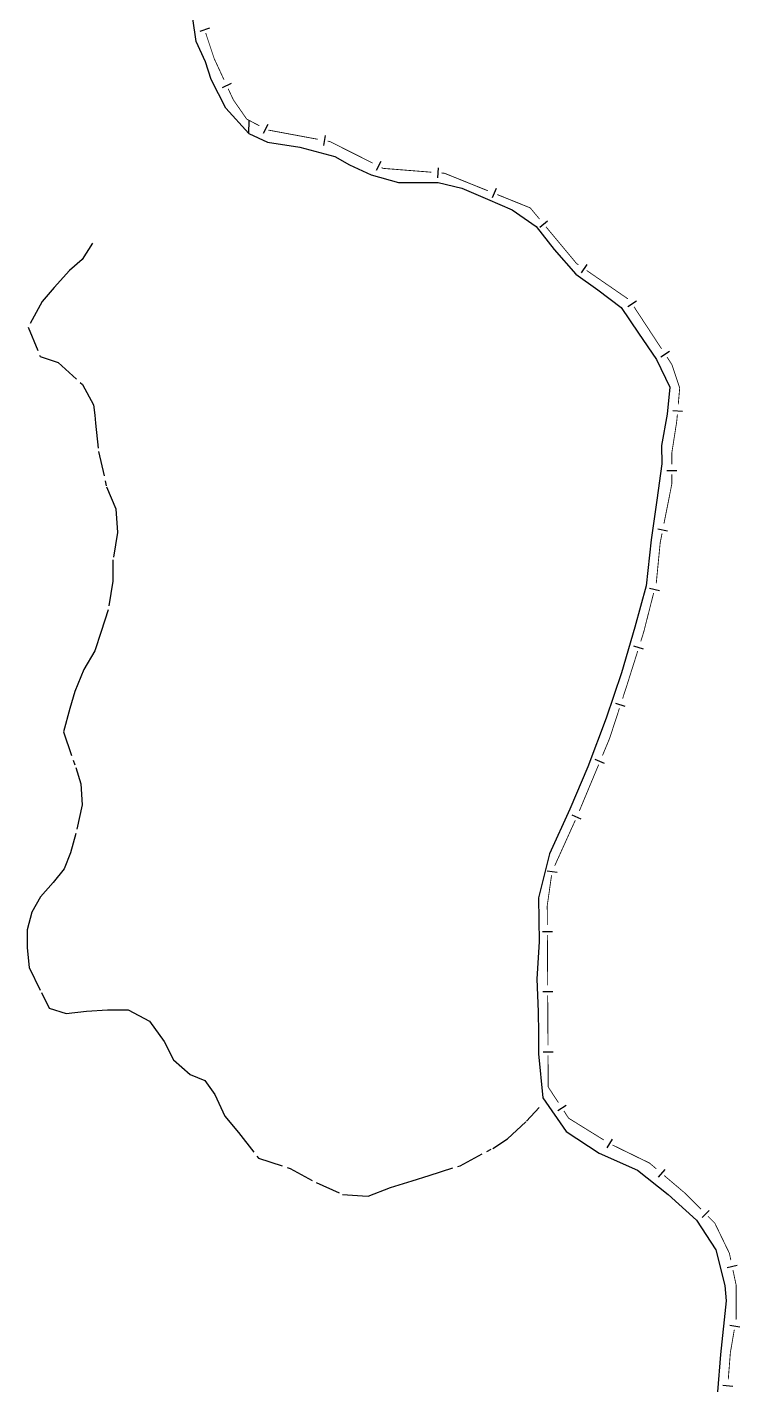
# Model space of a CAD drawing. Extents: x 209193 to 212081, y 4877574 to 4880493.
# Drawn here: x 210873 to 211086.3, y 4879512.9 to 4879919.9 of the extents above; entities that cross this region are included whole.
import ezdxf

# ---------------------------------------------------------------- set-up
doc = ezdxf.new("R2010")
doc.units = 0
doc.header["$LTSCALE"] = 1.5
doc.header["$MEASUREMENT"] = 0
doc.linetypes.add('TRACO_13', pattern=[8, 5, -1, 1, -1])
for name, color, linetype in [('HD-CURSO-INTER', 170, 'CONTINUOUS'), ('HD-CURSO-PERENE', 170, 'CONTINUOUS'), ('LM-LIM-SETORES-BAIRROS', 250, 'CONTINUOUS')]:
    doc.layers.add(name, color=color, linetype=linetype)

msp = doc.modelspace()

# ---------------------------------------------------------------- linework, layer by layer
at = {"layer": 'HD-CURSO-INTER', "linetype": 'TRACO_13'}
msp.add_polyline3d([(210892.5339, 4879855.326909, 3.766768), (210889.469651, 4879850.443368, 3.766768), (210885.60913, 4879847.161938, 3.667118), (210881.018514, 4879842.059925, 3.517642), (210877.480832, 4879837.877829, 3.517642), (210873.308771, 4879830.201014, 3.49273), (210876.887789, 4879821.367759, 3.49273), (210882.211132, 4879819.646866, 3.49273), (210889.522825, 4879813.021384, 3.39308), (210892.833947, 4879806.987134, 3.218692), (210893.18119, 4879803.833694, 3.218692), (210893.444908, 4879801.438773, 3.143954), (210894.373597, 4879793.016257, 3.143954), (210896.722327, 4879782.389484, 3.143954), (210899.481742, 4879775.807947, 3.143954), (210900.013913, 4879768.811008, 3.143954), (210898.641935, 4879760.597925, 3.143954), (210898.62544, 4879754.2278, 3.143954), (210897.177583, 4879745.690278, 3.143954), (210895.084502, 4879739.128955, 3.143954), (210893.218542, 4879733.341101, 3.143954), (210889.927365, 4879727.759033, 3.143954), (210887.208962, 4879721.200315, 3.143954), (210885.770162, 4879716.160116, 3.143954), (210883.826058, 4879709.173492, 3.143954), (210887.500276, 4879698.466254, 3.143954), (210889.088486, 4879693.588314, 3.143954), (210889.447442, 4879687.31655, 3.143954), (210887.574237, 4879678.730838, 3.143954), (210885.933457, 4879672.967027, 3.143954), (210884.01993, 4879668.128655, 3.143954), (210880.78266, 4879664.045232, 3.143954), (210876.969772, 4879659.8393, 3.143954), (210874.356401, 4879655.203693, 3.143954), (210873.016941, 4879649.888288, 3.143954), (210872.978149, 4879644.567464, 3.143954), (210873.538049, 4879638.619618, 3.143954), (210877.24569, 4879631.159791, 3.143954), (210879.534777, 4879626.47878, 3.143954), (210884.633392, 4879624.90871, 3.143954), (210890.738473, 4879625.632713, 3.143954), (210897.042686, 4879625.981169, 3.143954), (210903.195852, 4879625.955537, 3.143954), (210909.615621, 4879622.631282, 3.143954), (210914.002102, 4879616.517609, 3.143954), (210916.739286, 4879611.010354, 3.143954), (210921.816573, 4879606.637037, 3.143954), (210926.153354, 4879604.875737, 3.143954), (210929.118953, 4879600.641569, 3.143954), (210932.178782, 4879594.158705, 3.143954), (210936.193434, 4879589.345601, 3.143954), (210942.226689, 4879581.651255, 3.143954), (210951.748701, 4879578.56389, 3.143954), (210959.541784, 4879574.309612, 3.143954), (210967.386704, 4879570.75459, 3.143954), (210975.014529, 4879570.298136, 3.143954), (210981.774732, 4879572.868015, 3.143954), (210988.183202, 4879574.839812, 3.143954), (210993.290096, 4879576.467294, 3.143954), (211002.602517, 4879579.376277, 3.143954), (211012.371056, 4879584.556645, 3.143954), (211016.755683, 4879587.386232, 3.143954), (211022.447383, 4879592.683507, 3.143954), (211026.209922, 4879596.764742, 3.143954)], dxfattribs=at)
at = {"layer": 'HD-CURSO-PERENE', "linetype": 'Continuous'}
for points in [[(210939.285009, 4879888.123933, 2.072714), (210932.484456, 4879895.729877, 2.072714), (210928.029146, 4879904.242027, 2.072714), (210926.316907, 4879909.520183, 2.072714), (210923.606385, 4879915.664346, 2.072714), (210922.548654, 4879922.551059, 2.072714), (210922.298651, 4879930.631539, 2.072714), (210923.033152, 4879938.711057, 2.072714), (210925.481491, 4879945.321572, 2.072714), (210928.909165, 4879951.932087, 2.072714), (210931.847172, 4879957.073598, 2.072714), (210934.855913, 4879961.495367, 2.072714), (210937.459582, 4879966.682497, 2.072714)], [(210939.285009, 4879888.123933, 2.072714), (210939.465251, 4879892.014994, 2.072714)], [(210939.285009, 4879888.123933, 2.42149), (210944.964692, 4879885.560523, 2.42149), (210954.64092, 4879884.071308, 2.62079), (210965.039159, 4879881.280066, 2.62079), (210969.509864, 4879878.713366, 2.62079), (210975.980629, 4879875.763616, 2.820091), (210984.179093, 4879873.506142, 2.845003), (210989.756963, 4879873.482906, 2.894829), (210995.985167, 4879873.456962, 3.29343), (211003.109566, 4879871.778528, 3.716943), (211010.754965, 4879868.449168, 3.766768), (211018.175701, 4879865.295612, 3.766768), (211025.391483, 4879860.269324, 3.766768), (211030.726642, 4879853.452226, 3.766768), (211037.21097, 4879846.080757, 3.766768), (211043.852296, 4879841.381616, 3.766768), (211050.767147, 4879836.056807, 3.766768), (211056.000185, 4879828.440739, 3.766768), (211061.332498, 4879820.524483, 3.766768), (211065.338222, 4879812.264017, 3.766768), (211064.566813, 4879804.148356, 3.766768), (211062.841744, 4879794.812592, 3.766768), (211063.002667, 4879789.34105, 3.766768), (211061.448678, 4879778.455742, 3.766768), (211059.817127, 4879766.596492, 3.766768), (211058.30566, 4879752.813193, 3.766768), (211054.896837, 4879740.436743, 3.766768), (211050.884342, 4879726.763787, 3.766768), (211046.346835, 4879713.192943, 3.766768), (211040.806355, 4879698.676993, 3.766768), (211035.420868, 4879686.058966, 3.766768), (211029.382913, 4879672.619278, 3.766768), (211026.0722, 4879659.492984, 3.766768), (211026.26329, 4879646.352103, 3.766768), (211025.559156, 4879635.238424, 3.766768), (211025.93394, 4879625.419271, 3.766768), (211026.09234, 4879618.973474, 3.766768), (211026.076362, 4879612.803197, 3.766768), (211027.318122, 4879599.707901, 3.766768), (211034.345746, 4879589.636204, 3.766768), (211044.209205, 4879583.174961, 3.766768), (211055.726942, 4879578.030828, 3.766768), (211064.838009, 4879570.798303, 3.766768), (211073.322396, 4879563.043784, 3.766768), (211079.127689, 4879554.251218, 3.766768), (211081.876496, 4879543.572816, 3.766768), (211082.224014, 4879538.941494, 3.766768), (211080.519538, 4879522.859363, 3.794592), (211079.688009, 4879511.728571, 3.794592)]]:
    msp.add_polyline3d(points, dxfattribs=at)
at = {"layer": 'LM-LIM-SETORES-BAIRROS'}
for points in [[(210927.524472, 4879919.585927), (210924.678422, 4879918.637244)], [(210934.092198, 4879903.041184), (210931.372034, 4879901.775992)], [(210944.994763, 4879890.811907), (210943.602742, 4879888.154412)], [(210962.211407, 4879887.497808), (210961.662683, 4879884.548418)], [(210978.839064, 4879879.716119), (210977.487603, 4879877.03777)], [(210996.066261, 4879877.879676), (210995.828912, 4879874.88908)], [(211013.337868, 4879871.619745), (211012.215524, 4879868.837598)], [(211028.793185, 4879861.94542), (211026.488522, 4879860.024867)], [(211040.515791, 4879848.942654), (211038.815242, 4879846.47119)], [(211055.35279, 4879837.940023), (211052.845053, 4879836.293434)], [(211065.232326, 4879822.893603), (211062.724589, 4879821.247013)], [(211069.211562, 4879804.946846), (211066.223172, 4879805.210527)], [(211067.495123, 4879787.203544), (211064.495123, 4879787.203544)], [(211064.700281, 4879769.183394), (211061.757608, 4879769.767065)], [(211062.234882, 4879751.302234), (211059.327838, 4879752.043245)], [(211057.502075, 4879733.853931), (211054.641327, 4879734.757325)], [(211052.02483, 4879716.691822), (211049.173344, 4879717.624039)], [(211045.830757, 4879699.678647), (211043.062564, 4879700.834981)], [(211038.861684, 4879683.035615), (211036.128148, 4879684.271649)], [(211031.594647, 4879667.031255), (211028.624799, 4879667.455519)], [(211030.209769, 4879649.354036), (211027.209813, 4879649.337908)], [(211030.306542, 4879631.354297), (211027.306586, 4879631.338168)], [(211030.403315, 4879613.354557), (211027.403359, 4879613.338428)], [(211034.362627, 4879597.409482), (211031.854483, 4879595.763513)], [(211048.117209, 4879587.272761), (211046.538145, 4879584.721965)], [(211063.837758, 4879578.273824), (211061.898507, 4879575.984871)], [(211077.16336, 4879566.012363), (211075.04204, 4879563.891043)], [(211085.519877, 4879549.483188), (211082.585174, 4879548.860676)], [(211086.322932, 4879531.077081), (211083.366065, 4879531.583972)], [(211084.208211, 4879513.359066), (211081.217345, 4879513.592989)]]:
    msp.add_lwpolyline(points, dxfattribs=at)
at = {"layer": 'LM-LIM-SETORES-BAIRROS', "const_width": 0.25}
for points in [[(210928.980342, 4879910.474902), (210926.417675, 4879918.162903)], [(210929.35827, 4879909.662357), (210928.980342, 4879910.474902)], [(210931.888655, 4879904.22203), (210929.35827, 4879909.662357)], [(210934.691915, 4879898.19502), (210933.153847, 4879901.501867)], [(210934.893135, 4879897.905033), (210934.691915, 4879898.19502)], [(210938.703233, 4879892.414146), (210934.893135, 4879897.905033)], [(210938.983763, 4879892.267202), (210938.703233, 4879892.414146)], [(210942.527089, 4879890.411173), (210938.983763, 4879892.267202)], [(210959.970785, 4879886.388929), (210945.223834, 4879889.132548)], [(210963.636696, 4879885.706899), (210962.920175, 4879885.840205)], [(210963.878804, 4879885.584734), (210963.636696, 4879885.706899)], [(210976.377767, 4879879.277918), (210963.878804, 4879885.584734)], [(210979.529956, 4879877.687364), (210979.056116, 4879877.926457)], [(210979.997741, 4879877.650239), (210979.529956, 4879877.687364)], [(210993.953856, 4879876.54261), (210979.997741, 4879877.650239)], [(210997.901981, 4879876.229267), (210996.944452, 4879876.305261)], [(210997.938576, 4879876.214505), (210997.901981, 4879876.229267)], [(211010.921931, 4879870.976901), (210997.938576, 4879876.214505)], [(211023.564493, 4879865.876776), (211013.704078, 4879869.854557)], [(211023.799747, 4879865.594471), (211023.564493, 4879865.876776)], [(211026.360485, 4879862.521586), (211023.799747, 4879865.594471)], [(211037.416417, 4879849.254468), (211028.281038, 4879860.216923)], [(211038.017874, 4879848.840622), (211037.416417, 4879849.254468)], [(211052.846658, 4879838.637329), (211040.489338, 4879847.140073)], [(211062.880731, 4879823.742133), (211054.647784, 4879836.280816)], [(211065.995123, 4879818.99895), (211064.527321, 4879821.234396)], [(211066.098131, 4879818.689925), (211065.995123, 4879818.99895)], [(211068.328078, 4879812.000083), (211066.098131, 4879818.689925)], [(211067.893154, 4879807.070946), (211068.244729, 4879811.055466)], [(211068.244729, 4879811.055466), (211068.328078, 4879812.000083)], [(211067.299661, 4879801.102242), (211067.45322, 4879802.085022)], [(211067.45322, 4879802.085022), (211067.629473, 4879804.082557)], [(211065.995123, 4879792.753199), (211067.299661, 4879801.102242)], [(211065.995123, 4879792.203544), (211065.995123, 4879792.753199)], [(211065.995123, 4879789.203544), (211065.995123, 4879792.203544)], [(211065.995123, 4879783.421377), (211065.995123, 4879786.203544)], [(211063.618059, 4879771.437012), (211065.952742, 4879783.207707)], [(211065.952742, 4879783.207707), (211065.995123, 4879783.421377)], [(211061.329211, 4879753.822003), (211062.473244, 4879765.54834)], [(211062.473244, 4879765.54834), (211062.495689, 4879765.7784)], [(211062.495689, 4879765.7784), (211063.034388, 4879768.494338)], [(211061.275367, 4879753.610769), (211061.329211, 4879753.822003)], [(211057.538159, 4879738.949411), (211060.534356, 4879750.703725)], [(211056.673964, 4879736.212794), (211057.276227, 4879738.119959)], [(211057.276227, 4879738.119959), (211057.538159, 4879738.949411)], [(211052.289009, 4879722.327102), (211055.77057, 4879733.352046)], [(211051.220565, 4879719.058921), (211052.152782, 4879721.910407)], [(211052.152782, 4879721.910407), (211052.289009, 4879722.327102)], [(211047.331478, 4879707.162891), (211050.288349, 4879716.207435)], [(211045.21755, 4879702.102276), (211047.144773, 4879706.715931)], [(211047.144773, 4879706.715931), (211047.331478, 4879707.162891)], [(211038.279547, 4879685.493118), (211044.061216, 4879699.334083)], [(211030.902736, 4879669.074772), (211037.082905, 4879682.742453)], [(211028.667833, 4879657.150155), (211029.968302, 4879666.253438)], [(211028.672157, 4879656.345871), (211028.667833, 4879657.150155)], [(211028.699038, 4879651.345943), (211028.672157, 4879656.345871)], [(211028.795811, 4879633.346203), (211028.715167, 4879648.345986)], [(211028.892584, 4879615.346463), (211028.81194, 4879630.346247)], [(211028.959453, 4879602.908938), (211028.908713, 4879612.346507)], [(211029.26796, 4879602.438833), (211028.959453, 4879602.908938)], [(211032.011242, 4879598.258593), (211029.26796, 4879602.438833)], [(211035.083461, 4879593.577116), (211033.657211, 4879595.750449)], [(211035.423965, 4879593.366328), (211035.083461, 4879593.577116)], [(211045.627147, 4879587.050072), (211035.423965, 4879593.366328)], [(211059.287875, 4879580.162621), (211048.226229, 4879585.558546)], [(211059.816196, 4879579.715016), (211059.287875, 4879580.162621)], [(211061.342164, 4879578.422182), (211059.816196, 4879579.715016)], [(211069.786175, 4879571.268228), (211063.631117, 4879576.48293)], [(211070.445846, 4879570.608557), (211069.786175, 4879571.268228)], [(211074.688486, 4879566.365917), (211070.445846, 4879570.608557)], [(211078.826378, 4879562.228025), (211076.809807, 4879564.244596)], [(211078.890901, 4879562.094678), (211078.826378, 4879562.228025)], [(211083.20067, 4879553.187822), (211078.890901, 4879562.094678)], [(211083.222509, 4879553.084868), (211083.20067, 4879553.187822)], [(211083.637517, 4879551.1284), (211083.222509, 4879553.084868)], [(211085.242006, 4879543.56438), (211084.26003, 4879548.193698)], [(211085.242006, 4879543.296701), (211085.242006, 4879543.56438)], [(211085.242006, 4879533.649319), (211085.242006, 4879543.296701)], [(211085.182426, 4879533.301771), (211085.242006, 4879533.649319)], [(211083.49229, 4879523.442638), (211084.675535, 4879530.344904)], [(211082.868727, 4879515.469938), (211083.414546, 4879522.448626)], [(211083.414546, 4879522.448626), (211083.49229, 4879523.442638)]]:
    msp.add_lwpolyline(points, dxfattribs=at)

doc.saveas('drawing.dxf')
